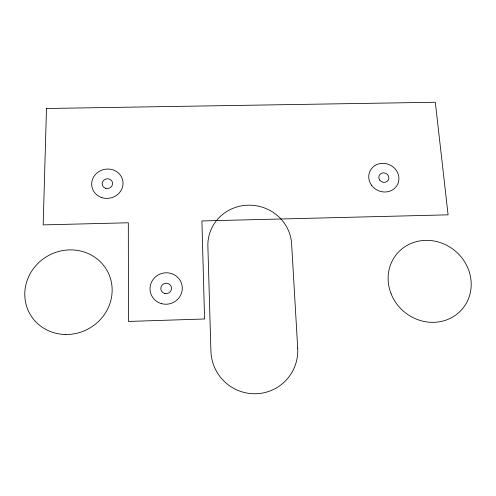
<?xml version="1.0" encoding="UTF-8"?>
<svg xmlns="http://www.w3.org/2000/svg" width="496" height="496" viewBox="0 0 496 496"><rect width="100%" height="100%" fill="white"/><g stroke="black" fill="none" stroke-linecap="round" stroke-linejoin="round"><path stroke-width="0.74" d="M46.488 108.494L43.183 224.893L128.315 222.778L128.452 321.445L204.575 318.984L201.909 220.949L448.099 214.836L435.314 102.257L46.488 108.494M297.693 348.136L291.642 243.951A41.98 40.418 11.1 0 0 248.019 205.183A41.98 40.418 11.1 0 0 207.874 246.196L210.912 351.162A43.648 43.264 48.3 0 0 256.221 393.737A43.648 43.264 48.3 0 0 297.693 348.136M65.305 334.496A44.256 41.72 -28.5 0 0 107.787 271.895A44.256 41.72 -28.5 0 0 32.308 270.202A44.256 41.72 -28.5 0 0 65.305 334.496M391.034 293.632A42.78 39.711 39.8 0 0 462.229 309.082A42.78 39.711 39.8 0 0 435.705 241.335A42.78 39.711 39.8 0 0 391.034 293.632M164.852 293.545A5.394 5.227 -16.5 0 0 171.337 286.917A5.394 5.227 -16.5 0 0 162.304 284.853A5.394 5.227 -16.5 0 0 164.852 293.545M105.35 188.207A5.245 4.873 -11.7 0 0 112.561 182.888A5.245 4.873 -11.7 0 0 104.203 179.837A5.245 4.873 -11.7 0 0 105.35 188.207M379.738 180.098A5.103 4.7 25.7 0 0 388.418 179.899A5.103 4.7 25.7 0 0 383.402 172.831A5.103 4.7 25.7 0 0 379.738 180.098M101.339 197.427A15.736 14.626 -11.7 0 0 122.915 181.387A15.736 14.626 -11.7 0 0 97.811 172.329A15.736 14.626 -11.7 0 0 101.339 197.427M161.25 303.577A16.176 15.686 -16.5 0 0 181.914 284.896A16.176 15.686 -16.5 0 0 155.279 277.066A16.176 15.686 -16.5 0 0 161.25 303.577M371.523 185.188A15.32 14.099 25.7 0 0 397.556 184.493A15.32 14.099 25.7 0 0 382.447 163.345A15.32 14.099 25.7 0 0 371.523 185.188"/></g></svg>
